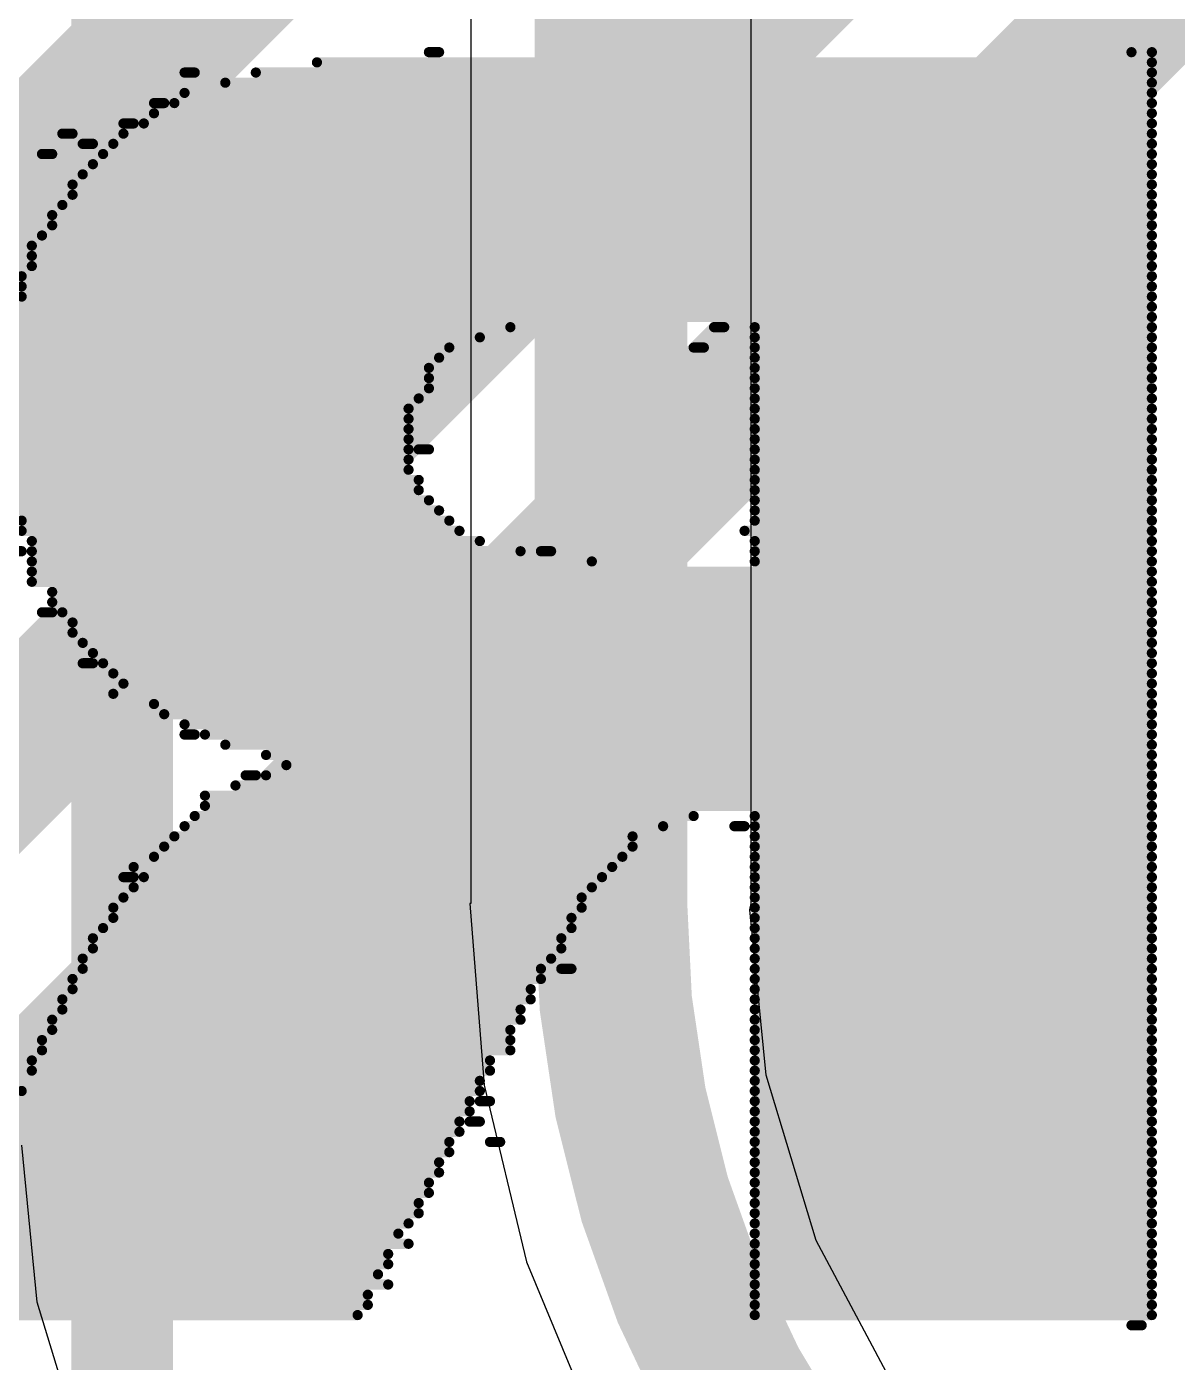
# Model space of a CAD drawing. Header units: millimetres. Extents: x -41 to 155, y -111 to 87.
# Drawn here: x -0.238 to 2.632, y 8.823 to 12.154 of the extents above; entities that cross this region are included whole.
import ezdxf

# ---------------------------------------------------------------- set-up
doc = ezdxf.new("R2010")
doc.units = ezdxf.units.MM
for name, color, linetype in [('BottomLayer', 5, 'Continuous'), ('BottomOverlay', 54, 'Continuous'), ('Mechanical1', 6, 'Continuous'), ('Mechanical2', 216, 'Continuous'), ('TopLayer', 1, 'Continuous')]:
    doc.layers.add(name, color=color, linetype=linetype)

msp = doc.modelspace()

# ---------------------------------------------------------------- linework, layer by layer
at = {"layer": 'BottomLayer', "const_width": 0.381}
for points in [[(-9.7463, 2.2679), (2.6924, 14.7066)], [(-8.5205, 2.0967), (2.8629, 13.4801)], [(-7.2063, 2.4711), (2.9645, 12.6419)]]:
    msp.add_lwpolyline(points, dxfattribs=at)
at = {"layer": 'BottomOverlay', "const_width": 0.0254}
for points in [[(0.7652, 12.0904), (0.7906, 12.0904)], [(2.5178, 12.0904), (2.5686, 12.0904)], [(0.4858, 12.065), (2.5686, 12.065)], [(0.1556, 12.0396), (0.181, 12.0396)], [(0.2572, 12.0142), (2.5686, 12.0142)], [(0.3334, 12.0396), (2.5686, 12.0396)], [(0.1556, 11.9888), (2.5686, 11.9888)], [(0.0794, 11.9634), (0.1048, 11.9634)], [(0.1302, 11.9634), (2.5686, 11.9634)], [(0.0032, 11.9126), (0.0286, 11.9126)], [(0.054, 11.9126), (2.5686, 11.9126)], [(0.0794, 11.938), (2.5686, 11.938)], [(-0.1492, 11.8872), (-0.1238, 11.8872)], [(0.0032, 11.8872), (2.5686, 11.8872)], [(-0.0984, 11.8618), (-0.073, 11.8618)], [(-0.0222, 11.8618), (2.5686, 11.8618)], [(-0.2, 11.8364), (-0.1746, 11.8364)], [(-0.0476, 11.8364), (2.5686, 11.8364)], [(-0.0984, 11.7856), (2.5686, 11.7856)], [(-0.073, 11.811), (2.5686, 11.811)], [(-0.1238, 11.7602), (2.5686, 11.7602)], [(-0.1238, 11.7348), (2.5686, 11.7348)], [(-0.1746, 11.684), (2.5686, 11.684)], [(-0.1492, 11.7094), (2.5686, 11.7094)], [(-0.1746, 11.6586), (2.5686, 11.6586)], [(-0.2, 11.6332), (2.5686, 11.6332)], [(-0.2254, 11.6078), (2.5686, 11.6078)], [(-0.2254, 11.5824), (2.5686, 11.5824)], [(-0.2254, 11.557), (2.5686, 11.557)], [(-0.2508, 11.5316), (2.5686, 11.5316)], [(-0.2508, 11.5062), (2.5686, 11.5062)], [(-0.2508, 11.4808), (2.5686, 11.4808)], [(-0.2762, 11.4554), (2.5686, 11.4554)], [(-0.2762, 11.43), (2.5686, 11.43)], [(-0.2762, 11.4046), (0.9684, 11.4046)], [(-0.2762, 11.3792), (0.8922, 11.3792)], [(1.4764, 11.4046), (1.5018, 11.4046)], [(1.578, 11.4046), (2.5686, 11.4046)], [(1.578, 11.3792), (2.5686, 11.3792)], [(-0.2762, 11.3538), (0.816, 11.3538)], [(1.4256, 11.3538), (1.451, 11.3538)], [(1.578, 11.3538), (2.5686, 11.3538)], [(-0.2762, 11.3284), (0.7906, 11.3284)], [(1.578, 11.3284), (2.5686, 11.3284)], [(-0.3016, 11.303), (0.7652, 11.303)], [(1.578, 11.303), (2.5686, 11.303)], [(-0.3016, 11.2776), (0.7652, 11.2776)], [(-0.3016, 11.2522), (0.7652, 11.2522)], [(1.578, 11.2776), (2.5686, 11.2776)], [(1.578, 11.2522), (2.5686, 11.2522)], [(-0.3016, 11.2268), (0.7398, 11.2268)], [(1.578, 11.2268), (2.5686, 11.2268)], [(-0.3016, 11.2014), (0.7144, 11.2014)], [(1.578, 11.2014), (2.5686, 11.2014)], [(-0.3016, 11.176), (0.7144, 11.176)], [(-0.3016, 11.1506), (0.7144, 11.1506)], [(1.578, 11.176), (2.5686, 11.176)], [(1.578, 11.1506), (2.5686, 11.1506)], [(-0.3016, 11.1252), (0.7144, 11.1252)], [(1.578, 11.1252), (2.5686, 11.1252)], [(-0.2762, 11.0998), (0.7144, 11.0998)], [(0.7398, 11.0998), (0.7652, 11.0998)], [(1.578, 11.0998), (2.5686, 11.0998)], [(-0.2762, 11.0744), (0.7144, 11.0744)], [(-0.2762, 11.049), (0.7144, 11.049)], [(1.578, 11.0744), (2.5686, 11.0744)], [(1.578, 11.049), (2.5686, 11.049)], [(-0.2762, 11.0236), (0.7398, 11.0236)], [(1.578, 11.0236), (2.5686, 11.0236)], [(-0.2762, 10.9982), (0.7398, 10.9982)], [(1.578, 10.9982), (2.5686, 10.9982)], [(-0.2762, 10.9728), (0.7652, 10.9728)], [(-0.2762, 10.9474), (0.7906, 10.9474)], [(1.578, 10.9728), (2.5686, 10.9728)], [(1.578, 10.9474), (2.5686, 10.9474)], [(-0.2508, 10.922), (0.816, 10.922)], [(1.578, 10.922), (2.5686, 10.922)], [(-0.2508, 10.8966), (0.8414, 10.8966)], [(1.5526, 10.8966), (2.5686, 10.8966)], [(-0.2254, 10.8712), (0.8922, 10.8712)], [(1.578, 10.8712), (2.5686, 10.8712)], [(-0.2762, 10.8458), (-0.2508, 10.8458)], [(-0.2254, 10.8458), (0.9938, 10.8458)], [(-0.2254, 10.8204), (1.1716, 10.8204)], [(1.0446, 10.8458), (1.07, 10.8458)], [(1.578, 10.8458), (2.5686, 10.8458)], [(1.578, 10.8204), (2.5686, 10.8204)], [(-0.2254, 10.795), (2.5686, 10.795)], [(-0.2254, 10.7696), (2.5686, 10.7696)], [(-0.1746, 10.7442), (2.5686, 10.7442)], [(-0.1746, 10.7188), (2.5686, 10.7188)], [(-0.2, 10.6934), (-0.1746, 10.6934)], [(-0.1492, 10.6934), (2.5686, 10.6934)], [(-0.1238, 10.668), (2.5686, 10.668)], [(-0.1238, 10.6426), (2.5686, 10.6426)], [(-0.0984, 10.6172), (2.5686, 10.6172)], [(-0.073, 10.5918), (2.5686, 10.5918)], [(-0.0984, 10.5664), (-0.073, 10.5664)], [(-0.0476, 10.5664), (2.5686, 10.5664)], [(-0.0222, 10.541), (2.5686, 10.541)], [(0.0032, 10.5156), (2.5686, 10.5156)], [(-0.0222, 10.4902), (2.5686, 10.4902)], [(0.0794, 10.4648), (2.5686, 10.4648)], [(0.1048, 10.4394), (2.5686, 10.4394)], [(0.1556, 10.414), (2.5686, 10.414)], [(0.1556, 10.3886), (0.181, 10.3886)], [(0.2064, 10.3886), (2.5686, 10.3886)], [(0.2572, 10.3632), (2.5686, 10.3632)], [(0.3588, 10.3378), (2.5686, 10.3378)], [(0.308, 10.287), (0.3334, 10.287)], [(0.3588, 10.287), (2.5686, 10.287)], [(0.4096, 10.3124), (2.5686, 10.3124)], [(0.2826, 10.2616), (2.5686, 10.2616)], [(0.2064, 10.2362), (2.5686, 10.2362)], [(0.181, 10.1854), (1.4256, 10.1854)], [(0.2064, 10.2108), (2.5686, 10.2108)], [(1.578, 10.1854), (2.5686, 10.1854)], [(0.1556, 10.16), (1.3494, 10.16)], [(1.5272, 10.16), (1.5526, 10.16)], [(1.578, 10.16), (2.5686, 10.16)], [(0.1302, 10.1346), (1.2732, 10.1346)], [(1.578, 10.1346), (2.5686, 10.1346)], [(0.0794, 10.0838), (1.2478, 10.0838)], [(0.1048, 10.1092), (1.2732, 10.1092)], [(1.578, 10.1092), (2.5686, 10.1092)], [(1.578, 10.0838), (2.5686, 10.0838)], [(0.0286, 10.0584), (1.2224, 10.0584)], [(1.578, 10.0584), (2.5686, 10.0584)], [(0.0032, 10.033), (0.0286, 10.033)], [(0.054, 10.033), (1.197, 10.033)], [(1.578, 10.033), (2.5686, 10.033)], [(0.0032, 9.9822), (1.1462, 9.9822)], [(0.0286, 10.0076), (1.1716, 10.0076)], [(1.578, 10.0076), (2.5686, 10.0076)], [(1.578, 9.9822), (2.5686, 9.9822)], [(-0.0222, 9.9568), (1.1462, 9.9568)], [(1.578, 9.9568), (2.5686, 9.9568)], [(-0.0222, 9.9314), (1.1208, 9.9314)], [(1.578, 9.9314), (2.5686, 9.9314)], [(-0.073, 9.8806), (1.0954, 9.8806)], [(-0.0476, 9.906), (1.1208, 9.906)], [(1.578, 9.906), (2.5686, 9.906)], [(1.578, 9.8806), (2.5686, 9.8806)], [(-0.073, 9.8552), (1.0954, 9.8552)], [(1.578, 9.8552), (2.5686, 9.8552)], [(-0.0984, 9.8298), (1.07, 9.8298)], [(1.578, 9.8298), (2.5686, 9.8298)], [(-0.0984, 9.8044), (1.0446, 9.8044)], [(1.0954, 9.8044), (1.1208, 9.8044)], [(1.578, 9.8044), (2.5686, 9.8044)], [(-0.1238, 9.779), (1.0446, 9.779)], [(-0.1238, 9.7536), (1.0192, 9.7536)], [(1.578, 9.779), (2.5686, 9.779)], [(1.578, 9.7536), (2.5686, 9.7536)], [(-0.1492, 9.7282), (1.0192, 9.7282)], [(1.578, 9.7282), (2.5686, 9.7282)], [(-0.1492, 9.7028), (0.9938, 9.7028)], [(1.578, 9.7028), (2.5686, 9.7028)], [(-0.1746, 9.6774), (0.9938, 9.6774)], [(-0.1746, 9.652), (0.9684, 9.652)], [(1.578, 9.6774), (2.5686, 9.6774)], [(1.578, 9.652), (2.5686, 9.652)], [(-0.2, 9.6266), (0.9684, 9.6266)], [(1.578, 9.6266), (2.5686, 9.6266)], [(-0.2, 9.6012), (0.9684, 9.6012)], [(1.578, 9.6012), (2.5686, 9.6012)], [(-0.2254, 9.5758), (0.9176, 9.5758)], [(-0.2254, 9.5504), (0.9176, 9.5504)], [(1.578, 9.5758), (2.5686, 9.5758)], [(1.578, 9.5504), (2.5686, 9.5504)], [(-0.2762, 9.525), (0.8922, 9.525)], [(1.578, 9.525), (2.5686, 9.525)], [(-0.2508, 9.4996), (0.8922, 9.4996)], [(1.578, 9.4996), (2.5686, 9.4996)], [(-0.2762, 9.4742), (0.8668, 9.4742)], [(-0.2762, 9.4488), (0.8668, 9.4488)], [(0.8922, 9.4742), (0.9176, 9.4742)], [(1.578, 9.4742), (2.5686, 9.4742)], [(1.578, 9.4488), (2.5686, 9.4488)], [(-0.3016, 9.4234), (0.8414, 9.4234)], [(0.8668, 9.4234), (0.8922, 9.4234)], [(1.578, 9.4234), (2.5686, 9.4234)], [(-0.3016, 9.398), (0.8414, 9.398)], [(1.578, 9.398), (2.5686, 9.398)], [(-0.3524, 9.3472), (0.816, 9.3472)], [(-0.327, 9.3726), (0.816, 9.3726)], [(0.9176, 9.3726), (0.943, 9.3726)], [(1.578, 9.3726), (2.5686, 9.3726)], [(1.578, 9.3472), (2.5686, 9.3472)], [(-0.3524, 9.3218), (0.7906, 9.3218)], [(1.578, 9.3218), (2.5686, 9.3218)], [(-0.3524, 9.2964), (0.7906, 9.2964)], [(1.578, 9.2964), (2.5686, 9.2964)], [(-0.3778, 9.271), (0.7652, 9.271)], [(1.578, 9.271), (2.5686, 9.271)], [(-0.4032, 9.2456), (0.7652, 9.2456)], [(-0.4032, 9.2202), (0.7398, 9.2202)], [(1.578, 9.2456), (2.5686, 9.2456)], [(1.578, 9.2202), (2.5686, 9.2202)], [(-0.4286, 9.1948), (0.7398, 9.1948)], [(1.578, 9.1948), (2.5686, 9.1948)], [(-0.4286, 9.1694), (0.7144, 9.1694)], [(1.578, 9.1694), (2.5686, 9.1694)], [(-0.4794, 9.1186), (0.7144, 9.1186)], [(-0.454, 9.144), (0.689, 9.144)], [(1.578, 9.144), (2.5686, 9.144)], [(1.578, 9.1186), (2.5686, 9.1186)], [(-0.4794, 9.0932), (0.6636, 9.0932)], [(1.578, 9.0932), (2.5686, 9.0932)], [(-0.4794, 9.0678), (0.6636, 9.0678)], [(1.578, 9.0678), (2.5686, 9.0678)], [(-0.5048, 9.0424), (0.6382, 9.0424)], [(-0.5048, 9.017), (0.6636, 9.017)], [(1.578, 9.0424), (2.5686, 9.0424)], [(1.578, 9.017), (2.5686, 9.017)], [(-0.5302, 8.9916), (0.6128, 8.9916)], [(1.578, 8.9916), (2.5686, 8.9916)], [(-0.5302, 8.9662), (0.6128, 8.9662)], [(1.578, 8.9662), (2.5686, 8.9662)], [(-0.5302, 8.9408), (0.5874, 8.9408)], [(1.578, 8.9408), (2.5686, 8.9408)], [(2.5178, 8.9154), (2.5432, 8.9154)]]:
    msp.add_lwpolyline(points, dxfattribs=at)
at = {"layer": 'BottomOverlay', "const_width": 0.0127}
for points in [[(0.7589, 12.0904, 1), (0.7716, 12.0904, 1)], [(0.7843, 12.0904, 1), (0.797, 12.0904, 1)], [(2.5115, 12.0904, 1), (2.5242, 12.0904, 1)], [(2.5623, 12.0904, 1), (2.575, 12.0904, 1)], [(0.4795, 12.065, 1), (0.4922, 12.065, 1)], [(2.5623, 12.065, 1), (2.575, 12.065, 1)], [(0.1493, 12.0396, 1), (0.162, 12.0396, 1)], [(0.1747, 12.0396, 1), (0.1874, 12.0396, 1)], [(0.2509, 12.0142, 1), (0.2636, 12.0142, 1)], [(0.3271, 12.0396, 1), (0.3398, 12.0396, 1)], [(2.5623, 12.0396, 1), (2.575, 12.0396, 1)], [(2.5623, 12.0142, 1), (2.575, 12.0142, 1)], [(0.1493, 11.9888, 1), (0.162, 11.9888, 1)], [(2.5623, 11.9888, 1), (2.575, 11.9888, 1)], [(0.0731, 11.9634, 1), (0.0858, 11.9634, 1)], [(0.0985, 11.9634, 1), (0.1112, 11.9634, 1)], [(0.1239, 11.9634, 1), (0.1366, 11.9634, 1)], [(2.5623, 11.9634, 1), (2.575, 11.9634, 1)], [(-0.0031, 11.9126, 1), (0.0096, 11.9126, 1)], [(0.0223, 11.9126, 1), (0.035, 11.9126, 1)], [(0.0477, 11.9126, 1), (0.0604, 11.9126, 1)], [(0.0731, 11.938, 1), (0.0858, 11.938, 1)], [(2.5623, 11.938, 1), (2.575, 11.938, 1)], [(2.5623, 11.9126, 1), (2.575, 11.9126, 1)], [(-0.1555, 11.8872, 1), (-0.1428, 11.8872, 1)], [(-0.1301, 11.8872, 1), (-0.1174, 11.8872, 1)], [(-0.0031, 11.8872, 1), (0.0096, 11.8872, 1)], [(2.5623, 11.8872, 1), (2.575, 11.8872, 1)], [(-0.1047, 11.8618, 1), (-0.092, 11.8618, 1)], [(-0.0793, 11.8618, 1), (-0.0666, 11.8618, 1)], [(-0.0285, 11.8618, 1), (-0.0158, 11.8618, 1)], [(2.5623, 11.8618, 1), (2.575, 11.8618, 1)], [(-0.2063, 11.8364, 1), (-0.1936, 11.8364, 1)], [(-0.1809, 11.8364, 1), (-0.1682, 11.8364, 1)], [(-0.0539, 11.8364, 1), (-0.0412, 11.8364, 1)], [(2.5623, 11.8364, 1), (2.575, 11.8364, 1)], [(-0.1047, 11.7856, 1), (-0.092, 11.7856, 1)], [(-0.0793, 11.811, 1), (-0.0666, 11.811, 1)], [(2.5623, 11.811, 1), (2.575, 11.811, 1)], [(2.5623, 11.7856, 1), (2.575, 11.7856, 1)], [(-0.1301, 11.7602, 1), (-0.1174, 11.7602, 1)], [(2.5623, 11.7602, 1), (2.575, 11.7602, 1)], [(-0.1301, 11.7348, 1), (-0.1174, 11.7348, 1)], [(2.5623, 11.7348, 1), (2.575, 11.7348, 1)], [(-0.1809, 11.684, 1), (-0.1682, 11.684, 1)], [(-0.1555, 11.7094, 1), (-0.1428, 11.7094, 1)], [(2.5623, 11.7094, 1), (2.575, 11.7094, 1)], [(2.5623, 11.684, 1), (2.575, 11.684, 1)], [(-0.1809, 11.6586, 1), (-0.1682, 11.6586, 1)], [(2.5623, 11.6586, 1), (2.575, 11.6586, 1)], [(-0.2063, 11.6332, 1), (-0.1936, 11.6332, 1)], [(2.5623, 11.6332, 1), (2.575, 11.6332, 1)], [(-0.2317, 11.6078, 1), (-0.219, 11.6078, 1)], [(-0.2317, 11.5824, 1), (-0.219, 11.5824, 1)], [(2.5623, 11.6078, 1), (2.575, 11.6078, 1)], [(2.5623, 11.5824, 1), (2.575, 11.5824, 1)], [(-0.2317, 11.557, 1), (-0.219, 11.557, 1)], [(2.5623, 11.557, 1), (2.575, 11.557, 1)], [(-0.2571, 11.5316, 1), (-0.2444, 11.5316, 1)], [(2.5623, 11.5316, 1), (2.575, 11.5316, 1)], [(-0.2571, 11.5062, 1), (-0.2444, 11.5062, 1)], [(-0.2571, 11.4808, 1), (-0.2444, 11.4808, 1)], [(2.5623, 11.5062, 1), (2.575, 11.5062, 1)], [(2.5623, 11.4808, 1), (2.575, 11.4808, 1)], [(2.5623, 11.4554, 1), (2.575, 11.4554, 1)], [(2.5623, 11.43, 1), (2.575, 11.43, 1)], [(0.8859, 11.3792, 1), (0.8986, 11.3792, 1)], [(0.9621, 11.4046, 1), (0.9748, 11.4046, 1)], [(1.4701, 11.4046, 1), (1.4828, 11.4046, 1)], [(1.4955, 11.4046, 1), (1.5082, 11.4046, 1)], [(1.5717, 11.4046, 1), (1.5844, 11.4046, 1)], [(1.5717, 11.3792, 1), (1.5844, 11.3792, 1)], [(2.5623, 11.4046, 1), (2.575, 11.4046, 1)], [(2.5623, 11.3792, 1), (2.575, 11.3792, 1)], [(0.8097, 11.3538, 1), (0.8224, 11.3538, 1)], [(1.4193, 11.3538, 1), (1.432, 11.3538, 1)], [(1.4447, 11.3538, 1), (1.4574, 11.3538, 1)], [(1.5717, 11.3538, 1), (1.5844, 11.3538, 1)], [(2.5623, 11.3538, 1), (2.575, 11.3538, 1)], [(0.7843, 11.3284, 1), (0.797, 11.3284, 1)], [(1.5717, 11.3284, 1), (1.5844, 11.3284, 1)], [(2.5623, 11.3284, 1), (2.575, 11.3284, 1)], [(0.7589, 11.303, 1), (0.7716, 11.303, 1)], [(1.5717, 11.303, 1), (1.5844, 11.303, 1)], [(2.5623, 11.303, 1), (2.575, 11.303, 1)], [(0.7589, 11.2776, 1), (0.7716, 11.2776, 1)], [(0.7589, 11.2522, 1), (0.7716, 11.2522, 1)], [(1.5717, 11.2776, 1), (1.5844, 11.2776, 1)], [(1.5717, 11.2522, 1), (1.5844, 11.2522, 1)], [(2.5623, 11.2776, 1), (2.575, 11.2776, 1)], [(2.5623, 11.2522, 1), (2.575, 11.2522, 1)], [(0.7335, 11.2268, 1), (0.7462, 11.2268, 1)], [(1.5717, 11.2268, 1), (1.5844, 11.2268, 1)], [(2.5623, 11.2268, 1), (2.575, 11.2268, 1)], [(0.7081, 11.2014, 1), (0.7208, 11.2014, 1)], [(1.5717, 11.2014, 1), (1.5844, 11.2014, 1)], [(2.5623, 11.2014, 1), (2.575, 11.2014, 1)], [(0.7081, 11.176, 1), (0.7208, 11.176, 1)], [(0.7081, 11.1506, 1), (0.7208, 11.1506, 1)], [(1.5717, 11.176, 1), (1.5844, 11.176, 1)], [(1.5717, 11.1506, 1), (1.5844, 11.1506, 1)], [(2.5623, 11.176, 1), (2.575, 11.176, 1)], [(2.5623, 11.1506, 1), (2.575, 11.1506, 1)], [(0.7081, 11.1252, 1), (0.7208, 11.1252, 1)], [(1.5717, 11.1252, 1), (1.5844, 11.1252, 1)], [(2.5623, 11.1252, 1), (2.575, 11.1252, 1)], [(0.7081, 11.0998, 1), (0.7208, 11.0998, 1)], [(0.7335, 11.0998, 1), (0.7462, 11.0998, 1)], [(0.7589, 11.0998, 1), (0.7716, 11.0998, 1)], [(1.5717, 11.0998, 1), (1.5844, 11.0998, 1)], [(2.5623, 11.0998, 1), (2.575, 11.0998, 1)], [(0.7081, 11.0744, 1), (0.7208, 11.0744, 1)], [(0.7081, 11.049, 1), (0.7208, 11.049, 1)], [(1.5717, 11.0744, 1), (1.5844, 11.0744, 1)], [(1.5717, 11.049, 1), (1.5844, 11.049, 1)], [(2.5623, 11.0744, 1), (2.575, 11.0744, 1)], [(2.5623, 11.049, 1), (2.575, 11.049, 1)], [(0.7335, 11.0236, 1), (0.7462, 11.0236, 1)], [(1.5717, 11.0236, 1), (1.5844, 11.0236, 1)], [(2.5623, 11.0236, 1), (2.575, 11.0236, 1)], [(0.7335, 10.9982, 1), (0.7462, 10.9982, 1)], [(1.5717, 10.9982, 1), (1.5844, 10.9982, 1)], [(2.5623, 10.9982, 1), (2.575, 10.9982, 1)], [(0.7589, 10.9728, 1), (0.7716, 10.9728, 1)], [(0.7843, 10.9474, 1), (0.797, 10.9474, 1)], [(1.5717, 10.9728, 1), (1.5844, 10.9728, 1)], [(1.5717, 10.9474, 1), (1.5844, 10.9474, 1)], [(2.5623, 10.9728, 1), (2.575, 10.9728, 1)], [(2.5623, 10.9474, 1), (2.575, 10.9474, 1)], [(-0.2571, 10.922, 1), (-0.2444, 10.922, 1)], [(0.8097, 10.922, 1), (0.8224, 10.922, 1)], [(1.5717, 10.922, 1), (1.5844, 10.922, 1)], [(2.5623, 10.922, 1), (2.575, 10.922, 1)], [(-0.2571, 10.8966, 1), (-0.2444, 10.8966, 1)], [(0.8351, 10.8966, 1), (0.8478, 10.8966, 1)], [(1.5463, 10.8966, 1), (1.559, 10.8966, 1)], [(2.5623, 10.8966, 1), (2.575, 10.8966, 1)], [(-0.2317, 10.8712, 1), (-0.219, 10.8712, 1)], [(0.8859, 10.8712, 1), (0.8986, 10.8712, 1)], [(1.5717, 10.8712, 1), (1.5844, 10.8712, 1)], [(2.5623, 10.8712, 1), (2.575, 10.8712, 1)], [(-0.2571, 10.8458, 1), (-0.2444, 10.8458, 1)], [(-0.2317, 10.8458, 1), (-0.219, 10.8458, 1)], [(-0.2317, 10.8204, 1), (-0.219, 10.8204, 1)], [(0.9875, 10.8458, 1), (1.0002, 10.8458, 1)], [(1.0383, 10.8458, 1), (1.051, 10.8458, 1)], [(1.0637, 10.8458, 1), (1.0764, 10.8458, 1)], [(1.1653, 10.8204, 1), (1.178, 10.8204, 1)], [(1.5717, 10.8458, 1), (1.5844, 10.8458, 1)], [(1.5717, 10.8204, 1), (1.5844, 10.8204, 1)], [(2.5623, 10.8458, 1), (2.575, 10.8458, 1)], [(2.5623, 10.8204, 1), (2.575, 10.8204, 1)], [(-0.2317, 10.795, 1), (-0.219, 10.795, 1)], [(2.5623, 10.795, 1), (2.575, 10.795, 1)], [(-0.2317, 10.7696, 1), (-0.219, 10.7696, 1)], [(2.5623, 10.7696, 1), (2.575, 10.7696, 1)], [(-0.1809, 10.7442, 1), (-0.1682, 10.7442, 1)], [(-0.1809, 10.7188, 1), (-0.1682, 10.7188, 1)], [(2.5623, 10.7442, 1), (2.575, 10.7442, 1)], [(2.5623, 10.7188, 1), (2.575, 10.7188, 1)], [(-0.2063, 10.6934, 1), (-0.1936, 10.6934, 1)], [(-0.1809, 10.6934, 1), (-0.1682, 10.6934, 1)], [(-0.1555, 10.6934, 1), (-0.1428, 10.6934, 1)], [(2.5623, 10.6934, 1), (2.575, 10.6934, 1)], [(-0.1301, 10.668, 1), (-0.1174, 10.668, 1)], [(2.5623, 10.668, 1), (2.575, 10.668, 1)], [(-0.1301, 10.6426, 1), (-0.1174, 10.6426, 1)], [(-0.1047, 10.6172, 1), (-0.092, 10.6172, 1)], [(2.5623, 10.6426, 1), (2.575, 10.6426, 1)], [(2.5623, 10.6172, 1), (2.575, 10.6172, 1)], [(-0.0793, 10.5918, 1), (-0.0666, 10.5918, 1)], [(2.5623, 10.5918, 1), (2.575, 10.5918, 1)], [(-0.1047, 10.5664, 1), (-0.092, 10.5664, 1)], [(-0.0793, 10.5664, 1), (-0.0666, 10.5664, 1)], [(-0.0539, 10.5664, 1), (-0.0412, 10.5664, 1)], [(2.5623, 10.5664, 1), (2.575, 10.5664, 1)], [(-0.0285, 10.541, 1), (-0.0158, 10.541, 1)], [(-0.0031, 10.5156, 1), (0.0096, 10.5156, 1)], [(2.5623, 10.541, 1), (2.575, 10.541, 1)], [(2.5623, 10.5156, 1), (2.575, 10.5156, 1)], [(-0.0285, 10.4902, 1), (-0.0158, 10.4902, 1)], [(2.5623, 10.4902, 1), (2.575, 10.4902, 1)], [(0.0731, 10.4648, 1), (0.0858, 10.4648, 1)], [(2.5623, 10.4648, 1), (2.575, 10.4648, 1)], [(0.0985, 10.4394, 1), (0.1112, 10.4394, 1)], [(0.1493, 10.414, 1), (0.162, 10.414, 1)], [(2.5623, 10.4394, 1), (2.575, 10.4394, 1)], [(2.5623, 10.414, 1), (2.575, 10.414, 1)], [(0.1493, 10.3886, 1), (0.162, 10.3886, 1)], [(0.1747, 10.3886, 1), (0.1874, 10.3886, 1)], [(0.2001, 10.3886, 1), (0.2128, 10.3886, 1)], [(2.5623, 10.3886, 1), (2.575, 10.3886, 1)], [(0.2509, 10.3632, 1), (0.2636, 10.3632, 1)], [(2.5623, 10.3632, 1), (2.575, 10.3632, 1)], [(0.3525, 10.3378, 1), (0.3652, 10.3378, 1)], [(2.5623, 10.3378, 1), (2.575, 10.3378, 1)], [(0.3017, 10.287, 1), (0.3144, 10.287, 1)], [(0.3271, 10.287, 1), (0.3398, 10.287, 1)], [(0.3525, 10.287, 1), (0.3652, 10.287, 1)], [(0.4033, 10.3124, 1), (0.416, 10.3124, 1)], [(2.5623, 10.3124, 1), (2.575, 10.3124, 1)], [(2.5623, 10.287, 1), (2.575, 10.287, 1)], [(0.2763, 10.2616, 1), (0.289, 10.2616, 1)], [(2.5623, 10.2616, 1), (2.575, 10.2616, 1)], [(0.2001, 10.2362, 1), (0.2128, 10.2362, 1)], [(2.5623, 10.2362, 1), (2.575, 10.2362, 1)], [(0.1747, 10.1854, 1), (0.1874, 10.1854, 1)], [(0.2001, 10.2108, 1), (0.2128, 10.2108, 1)], [(1.4193, 10.1854, 1), (1.432, 10.1854, 1)], [(1.5717, 10.1854, 1), (1.5844, 10.1854, 1)], [(2.5623, 10.2108, 1), (2.575, 10.2108, 1)], [(2.5623, 10.1854, 1), (2.575, 10.1854, 1)], [(0.1493, 10.16, 1), (0.162, 10.16, 1)], [(1.3431, 10.16, 1), (1.3558, 10.16, 1)], [(1.5209, 10.16, 1), (1.5336, 10.16, 1)], [(1.5463, 10.16, 1), (1.559, 10.16, 1)], [(1.5717, 10.16, 1), (1.5844, 10.16, 1)], [(2.5623, 10.16, 1), (2.575, 10.16, 1)], [(0.1239, 10.1346, 1), (0.1366, 10.1346, 1)], [(1.2669, 10.1346, 1), (1.2796, 10.1346, 1)], [(1.5717, 10.1346, 1), (1.5844, 10.1346, 1)], [(2.5623, 10.1346, 1), (2.575, 10.1346, 1)], [(0.0731, 10.0838, 1), (0.0858, 10.0838, 1)], [(0.0985, 10.1092, 1), (0.1112, 10.1092, 1)], [(1.2415, 10.0838, 1), (1.2542, 10.0838, 1)], [(1.2669, 10.1092, 1), (1.2796, 10.1092, 1)], [(1.5717, 10.1092, 1), (1.5844, 10.1092, 1)], [(1.5717, 10.0838, 1), (1.5844, 10.0838, 1)], [(2.5623, 10.1092, 1), (2.575, 10.1092, 1)], [(2.5623, 10.0838, 1), (2.575, 10.0838, 1)], [(0.0223, 10.0584, 1), (0.035, 10.0584, 1)], [(1.2161, 10.0584, 1), (1.2288, 10.0584, 1)], [(1.5717, 10.0584, 1), (1.5844, 10.0584, 1)], [(2.5623, 10.0584, 1), (2.575, 10.0584, 1)], [(-0.0031, 10.033, 1), (0.0096, 10.033, 1)], [(0.0223, 10.033, 1), (0.035, 10.033, 1)], [(0.0477, 10.033, 1), (0.0604, 10.033, 1)], [(1.1907, 10.033, 1), (1.2034, 10.033, 1)], [(1.5717, 10.033, 1), (1.5844, 10.033, 1)], [(2.5623, 10.033, 1), (2.575, 10.033, 1)], [(-0.0031, 9.9822, 1), (0.0096, 9.9822, 1)], [(0.0223, 10.0076, 1), (0.035, 10.0076, 1)], [(1.1399, 9.9822, 1), (1.1526, 9.9822, 1)], [(1.1653, 10.0076, 1), (1.178, 10.0076, 1)], [(1.5717, 10.0076, 1), (1.5844, 10.0076, 1)], [(1.5717, 9.9822, 1), (1.5844, 9.9822, 1)], [(2.5623, 10.0076, 1), (2.575, 10.0076, 1)], [(2.5623, 9.9822, 1), (2.575, 9.9822, 1)], [(-0.0285, 9.9568, 1), (-0.0158, 9.9568, 1)], [(1.1399, 9.9568, 1), (1.1526, 9.9568, 1)], [(1.5717, 9.9568, 1), (1.5844, 9.9568, 1)], [(2.5623, 9.9568, 1), (2.575, 9.9568, 1)], [(-0.0285, 9.9314, 1), (-0.0158, 9.9314, 1)], [(1.1145, 9.9314, 1), (1.1272, 9.9314, 1)], [(1.5717, 9.9314, 1), (1.5844, 9.9314, 1)], [(2.5623, 9.9314, 1), (2.575, 9.9314, 1)], [(-0.0793, 9.8806, 1), (-0.0666, 9.8806, 1)], [(-0.0539, 9.906, 1), (-0.0412, 9.906, 1)], [(1.0891, 9.8806, 1), (1.1018, 9.8806, 1)], [(1.1145, 9.906, 1), (1.1272, 9.906, 1)], [(1.5717, 9.906, 1), (1.5844, 9.906, 1)], [(1.5717, 9.8806, 1), (1.5844, 9.8806, 1)], [(2.5623, 9.906, 1), (2.575, 9.906, 1)], [(2.5623, 9.8806, 1), (2.575, 9.8806, 1)], [(-0.0793, 9.8552, 1), (-0.0666, 9.8552, 1)], [(1.0891, 9.8552, 1), (1.1018, 9.8552, 1)], [(1.5717, 9.8552, 1), (1.5844, 9.8552, 1)], [(2.5623, 9.8552, 1), (2.575, 9.8552, 1)], [(-0.1047, 9.8298, 1), (-0.092, 9.8298, 1)], [(1.0637, 9.8298, 1), (1.0764, 9.8298, 1)], [(1.5717, 9.8298, 1), (1.5844, 9.8298, 1)], [(2.5623, 9.8298, 1), (2.575, 9.8298, 1)], [(-0.1047, 9.8044, 1), (-0.092, 9.8044, 1)], [(1.0383, 9.8044, 1), (1.051, 9.8044, 1)], [(1.0891, 9.8044, 1), (1.1018, 9.8044, 1)], [(1.1145, 9.8044, 1), (1.1272, 9.8044, 1)], [(1.5717, 9.8044, 1), (1.5844, 9.8044, 1)], [(2.5623, 9.8044, 1), (2.575, 9.8044, 1)], [(-0.1301, 9.779, 1), (-0.1174, 9.779, 1)], [(-0.1301, 9.7536, 1), (-0.1174, 9.7536, 1)], [(1.0129, 9.7536, 1), (1.0256, 9.7536, 1)], [(1.0383, 9.779, 1), (1.051, 9.779, 1)], [(1.5717, 9.779, 1), (1.5844, 9.779, 1)], [(1.5717, 9.7536, 1), (1.5844, 9.7536, 1)], [(2.5623, 9.779, 1), (2.575, 9.779, 1)], [(2.5623, 9.7536, 1), (2.575, 9.7536, 1)], [(-0.1555, 9.7282, 1), (-0.1428, 9.7282, 1)], [(1.0129, 9.7282, 1), (1.0256, 9.7282, 1)], [(1.5717, 9.7282, 1), (1.5844, 9.7282, 1)], [(2.5623, 9.7282, 1), (2.575, 9.7282, 1)], [(-0.1555, 9.7028, 1), (-0.1428, 9.7028, 1)], [(0.9875, 9.7028, 1), (1.0002, 9.7028, 1)], [(1.5717, 9.7028, 1), (1.5844, 9.7028, 1)], [(2.5623, 9.7028, 1), (2.575, 9.7028, 1)], [(-0.1809, 9.6774, 1), (-0.1682, 9.6774, 1)], [(-0.1809, 9.652, 1), (-0.1682, 9.652, 1)], [(0.9621, 9.652, 1), (0.9748, 9.652, 1)], [(0.9875, 9.6774, 1), (1.0002, 9.6774, 1)], [(1.5717, 9.6774, 1), (1.5844, 9.6774, 1)], [(1.5717, 9.652, 1), (1.5844, 9.652, 1)], [(2.5623, 9.6774, 1), (2.575, 9.6774, 1)], [(2.5623, 9.652, 1), (2.575, 9.652, 1)], [(-0.2063, 9.6266, 1), (-0.1936, 9.6266, 1)], [(0.9621, 9.6266, 1), (0.9748, 9.6266, 1)], [(1.5717, 9.6266, 1), (1.5844, 9.6266, 1)], [(2.5623, 9.6266, 1), (2.575, 9.6266, 1)], [(-0.2063, 9.6012, 1), (-0.1936, 9.6012, 1)], [(0.9621, 9.6012, 1), (0.9748, 9.6012, 1)], [(1.5717, 9.6012, 1), (1.5844, 9.6012, 1)], [(2.5623, 9.6012, 1), (2.575, 9.6012, 1)], [(-0.2317, 9.5758, 1), (-0.219, 9.5758, 1)], [(-0.2317, 9.5504, 1), (-0.219, 9.5504, 1)], [(0.9113, 9.5758, 1), (0.924, 9.5758, 1)], [(0.9113, 9.5504, 1), (0.924, 9.5504, 1)], [(1.5717, 9.5758, 1), (1.5844, 9.5758, 1)], [(1.5717, 9.5504, 1), (1.5844, 9.5504, 1)], [(2.5623, 9.5758, 1), (2.575, 9.5758, 1)], [(2.5623, 9.5504, 1), (2.575, 9.5504, 1)], [(0.8859, 9.525, 1), (0.8986, 9.525, 1)], [(1.5717, 9.525, 1), (1.5844, 9.525, 1)], [(2.5623, 9.525, 1), (2.575, 9.525, 1)], [(-0.2571, 9.4996, 1), (-0.2444, 9.4996, 1)], [(0.8859, 9.4996, 1), (0.8986, 9.4996, 1)], [(1.5717, 9.4996, 1), (1.5844, 9.4996, 1)], [(2.5623, 9.4996, 1), (2.575, 9.4996, 1)], [(0.8605, 9.4742, 1), (0.8732, 9.4742, 1)], [(0.8605, 9.4488, 1), (0.8732, 9.4488, 1)], [(0.8859, 9.4742, 1), (0.8986, 9.4742, 1)], [(0.9113, 9.4742, 1), (0.924, 9.4742, 1)], [(1.5717, 9.4742, 1), (1.5844, 9.4742, 1)], [(1.5717, 9.4488, 1), (1.5844, 9.4488, 1)], [(2.5623, 9.4742, 1), (2.575, 9.4742, 1)], [(2.5623, 9.4488, 1), (2.575, 9.4488, 1)], [(0.8351, 9.4234, 1), (0.8478, 9.4234, 1)], [(0.8605, 9.4234, 1), (0.8732, 9.4234, 1)], [(0.8859, 9.4234, 1), (0.8986, 9.4234, 1)], [(1.5717, 9.4234, 1), (1.5844, 9.4234, 1)], [(2.5623, 9.4234, 1), (2.575, 9.4234, 1)], [(0.8351, 9.398, 1), (0.8478, 9.398, 1)], [(1.5717, 9.398, 1), (1.5844, 9.398, 1)], [(2.5623, 9.398, 1), (2.575, 9.398, 1)], [(0.8097, 9.3726, 1), (0.8224, 9.3726, 1)], [(0.8097, 9.3472, 1), (0.8224, 9.3472, 1)], [(0.9113, 9.3726, 1), (0.924, 9.3726, 1)], [(0.9367, 9.3726, 1), (0.9494, 9.3726, 1)], [(1.5717, 9.3726, 1), (1.5844, 9.3726, 1)], [(1.5717, 9.3472, 1), (1.5844, 9.3472, 1)], [(2.5623, 9.3726, 1), (2.575, 9.3726, 1)], [(2.5623, 9.3472, 1), (2.575, 9.3472, 1)], [(0.7843, 9.3218, 1), (0.797, 9.3218, 1)], [(1.5717, 9.3218, 1), (1.5844, 9.3218, 1)], [(2.5623, 9.3218, 1), (2.575, 9.3218, 1)], [(0.7843, 9.2964, 1), (0.797, 9.2964, 1)], [(1.5717, 9.2964, 1), (1.5844, 9.2964, 1)], [(2.5623, 9.2964, 1), (2.575, 9.2964, 1)], [(0.7589, 9.271, 1), (0.7716, 9.271, 1)], [(1.5717, 9.271, 1), (1.5844, 9.271, 1)], [(2.5623, 9.271, 1), (2.575, 9.271, 1)], [(0.7335, 9.2202, 1), (0.7462, 9.2202, 1)], [(0.7589, 9.2456, 1), (0.7716, 9.2456, 1)], [(1.5717, 9.2456, 1), (1.5844, 9.2456, 1)], [(1.5717, 9.2202, 1), (1.5844, 9.2202, 1)], [(2.5623, 9.2456, 1), (2.575, 9.2456, 1)], [(2.5623, 9.2202, 1), (2.575, 9.2202, 1)], [(0.7335, 9.1948, 1), (0.7462, 9.1948, 1)], [(1.5717, 9.1948, 1), (1.5844, 9.1948, 1)], [(2.5623, 9.1948, 1), (2.575, 9.1948, 1)], [(0.7081, 9.1694, 1), (0.7208, 9.1694, 1)], [(1.5717, 9.1694, 1), (1.5844, 9.1694, 1)], [(2.5623, 9.1694, 1), (2.575, 9.1694, 1)], [(0.6827, 9.144, 1), (0.6954, 9.144, 1)], [(0.7081, 9.1186, 1), (0.7208, 9.1186, 1)], [(1.5717, 9.144, 1), (1.5844, 9.144, 1)], [(1.5717, 9.1186, 1), (1.5844, 9.1186, 1)], [(2.5623, 9.144, 1), (2.575, 9.144, 1)], [(2.5623, 9.1186, 1), (2.575, 9.1186, 1)], [(0.6573, 9.0932, 1), (0.67, 9.0932, 1)], [(1.5717, 9.0932, 1), (1.5844, 9.0932, 1)], [(2.5623, 9.0932, 1), (2.575, 9.0932, 1)], [(0.6573, 9.0678, 1), (0.67, 9.0678, 1)], [(1.5717, 9.0678, 1), (1.5844, 9.0678, 1)], [(2.5623, 9.0678, 1), (2.575, 9.0678, 1)], [(0.6319, 9.0424, 1), (0.6446, 9.0424, 1)], [(0.6573, 9.017, 1), (0.67, 9.017, 1)], [(1.5717, 9.0424, 1), (1.5844, 9.0424, 1)], [(1.5717, 9.017, 1), (1.5844, 9.017, 1)], [(2.5623, 9.0424, 1), (2.575, 9.0424, 1)], [(2.5623, 9.017, 1), (2.575, 9.017, 1)], [(0.6065, 8.9916, 1), (0.6192, 8.9916, 1)], [(1.5717, 8.9916, 1), (1.5844, 8.9916, 1)], [(2.5623, 8.9916, 1), (2.575, 8.9916, 1)], [(0.6065, 8.9662, 1), (0.6192, 8.9662, 1)], [(1.5717, 8.9662, 1), (1.5844, 8.9662, 1)], [(2.5623, 8.9662, 1), (2.575, 8.9662, 1)], [(0.5811, 8.9408, 1), (0.5938, 8.9408, 1)], [(1.5717, 8.9408, 1), (1.5844, 8.9408, 1)], [(2.5115, 8.9154, 1), (2.5242, 8.9154, 1)], [(2.5369, 8.9154, 1), (2.5496, 8.9154, 1)], [(2.5623, 8.9408, 1), (2.575, 8.9408, 1)]]:
    msp.add_lwpolyline(points, format="xyb", close=True, dxfattribs=at)
at = {"layer": 'Mechanical1', "const_width": 0.254}
msp.add_lwpolyline([(0, -38.0238), (0, 38)], dxfattribs=at)
msp.add_lwpolyline([(-26.7326, 19.8284, -3.064051), (-27.0164, -19.4272)], format="xyb", dxfattribs=at)
at = {"layer": 'Mechanical2', "const_width": 0.254}
msp.add_lwpolyline([(-27.7733, 19.435, -3.216016), (-28.067, -19.0083)], format="xyb", dxfattribs=at)
at = {"layer": 'TopLayer'}
for p, q in [((0.8696, 14.1116), (0.8696, 9.967)), ((1.5688, 9.967), (1.5688, 14.1116)), ((0.8696, 9.967), (0.8674, 9.967)), ((0.8674, 9.967), (0.903, 9.5146)), ((1.5657, 9.9516), (1.5688, 9.967)), ((1.6064, 9.5388), (1.5657, 9.9516)), ((1.7313, 9.127), (1.6064, 9.5388)), ((0.903, 9.5146), (1.0089, 9.0734)), ((-0.2118, 8.9733), (-0.2503, 9.3642)), ((1.9341, 8.7475), (1.7313, 9.127)), ((1.0089, 9.0734), (1.1826, 8.6541)), ((-0.0919, 8.5783), (-0.2118, 8.9733))]:
    msp.add_line(p, q, dxfattribs=at)
at = {"layer": 'TopLayer', "const_width": 0.381}
msp.add_lwpolyline([(1.2192, 9.967), (1.2192, 14.4018)], dxfattribs=at)
at = {"layer": 'TopLayer', "const_width": 0.1905}
msp.add_lwpolyline([(1.124, 9.967, 1), (1.3144, 9.967, 1)], format="xyb", close=True, dxfattribs=at)
msp.add_lwpolyline([(1.124, 9.967, 1), (1.3144, 9.967, 1)], format="xyb", close=True, dxfattribs=at)
at = {"layer": 'TopLayer'}
for points, const_width in [([(1.9631, 8.1709, -0.198912), (1.2192, 9.967)], 0.381), ([(0.0574, 7.588, -0.198912), (-0.6866, 9.3841)], 0.5588)]:
    msp.add_lwpolyline(points, format="xyb", dxfattribs=dict(at, const_width=const_width))

doc.saveas('drawing.dxf')
